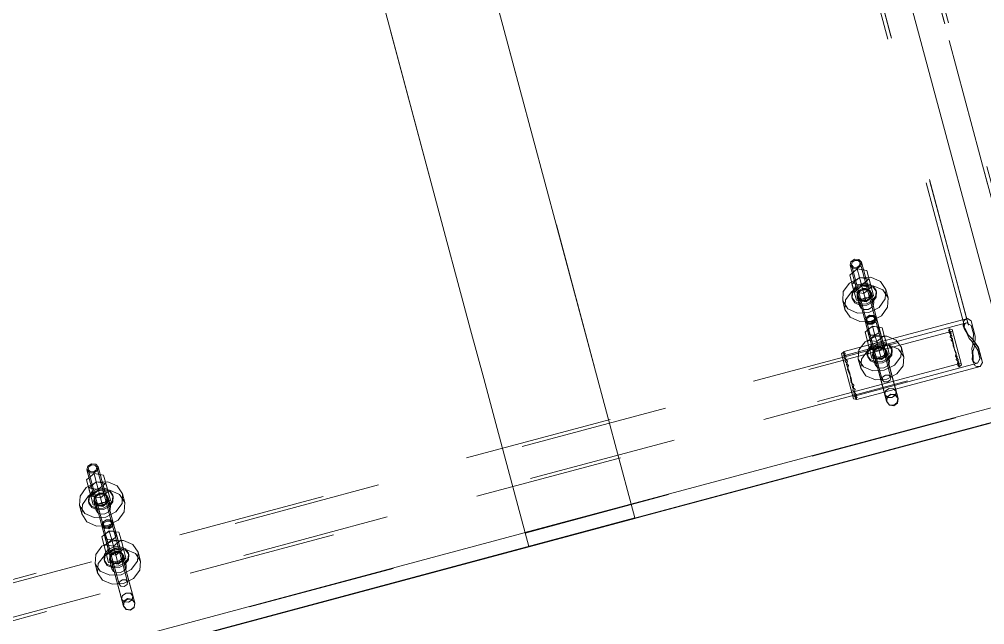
# Model space of a CAD drawing. Header units: millimetres. Extents: x -753 to 90, y 56274 to 56868.
# Drawn here: x -424.74 to -411.74, y 56744.82 to 56752.97 of the extents above; entities that cross this region are included whole.
import ezdxf

# ---------------------------------------------------------------- set-up
doc = ezdxf.new("R2010")
doc.units = ezdxf.units.MM
doc.linetypes.add('XKITLINE00', pattern=[0])
doc.linetypes.add('XKITLINE02', pattern=[4, 2, -2])
doc.layers.add('Cota', color=4, linetype='Continuous', lineweight=0)
doc.layers.add('Peça', color=2, linetype='Continuous', lineweight=0)

# ---------------------------------------------------------------- blocks, each defined once
blk = doc.blocks.new('*A1368')
at = {"layer": 'Peça', "color": 4, "linetype": 'XKITLINE00', "lineweight": 0}
for p, q in [((-419.876, 56753.304), (-419.003, 56750.045)), ((-417.935, 56746.06), (-397.341, 56751.577)), ((-417.885, 56745.874), (-397.292, 56751.391)), ((-419.003, 56750.045), (-418.837, 56749.428)), ((-418.837, 56749.428), (-418.667, 56748.79)), ((-418.667, 56748.79), (-418.491, 56748.134)), ((-418.491, 56748.134), (-418.31, 56747.46)), ((-411.665, 56747.533), (-417.884, 56745.868)), ((-418.31, 56747.46), (-417.885, 56745.874)), ((-417.884, 56745.868), (-417.885, 56745.874))]:
    blk.add_line(p, q, dxfattribs=at)
at = {"layer": 'Peça', "color": 7, "linetype": 'XKITLINE02', "lineweight": 0}
for p, q in [((-419.745, 56752.817), (-419.003, 56750.045)), ((-417.933, 56746.053), (-397.34, 56751.57)), ((-417.885, 56745.874), (-417.884, 56745.868))]:
    blk.add_line(p, q, dxfattribs=at)
blk = doc.blocks.new('*A1498')
at = {"layer": 'Peça', "color": 7, "linetype": 'XKITLINE02', "lineweight": 0}
for p, q in [((-449.63, 56738.783), (-412.229, 56748.803)), ((-412.231, 56748.78), (-412.213, 56748.791)), ((-412.229, 56748.803), (-412.208, 56748.771)), ((-412.213, 56748.791), (-412.229, 56748.803)), ((-412.229, 56748.803), (-412.184, 56748.792)), ((-412.058, 56748.319), (-412.184, 56748.792)), ((-412.179, 56748.771), (-449.657, 56738.729)), ((-412.197, 56748.744), (-412.231, 56748.78)), ((-412.208, 56748.771), (-412.224, 56748.753)), ((-412.224, 56748.753), (-412.187, 56748.707)), ((-412.208, 56748.696), (-412.197, 56748.744)), ((-412.208, 56748.696), (-412.18, 56748.669)), ((-412.187, 56748.707), (-412.196, 56748.649)), ((-412.167, 56748.572), (-412.18, 56748.669)), ((-412.196, 56748.649), (-412.168, 56748.62)), ((-412.168, 56748.62), (-412.153, 56748.518)), ((-412.129, 56748.476), (-412.167, 56748.572)), ((-412.153, 56748.518), (-412.116, 56748.427)), ((-412.139, 56748.437), (-412.129, 56748.476)), ((-412.102, 56748.391), (-412.139, 56748.437)), ((-412.116, 56748.427), (-412.127, 56748.39)), ((-412.063, 56748.34), (-449.542, 56738.299)), ((-449.491, 56738.266), (-412.091, 56748.287)), ((-412.127, 56748.39), (-412.092, 56748.354)), ((-412.111, 56748.333), (-412.102, 56748.391)), ((-412.111, 56748.333), (-412.089, 56748.326)), ((-412.092, 56748.354), (-412.104, 56748.306)), ((-412.104, 56748.306), (-412.083, 56748.305)), ((-412.091, 56748.287), (-412.089, 56748.326)), ((-412.091, 56748.287), (-412.058, 56748.319)), ((-412.083, 56748.305), (-412.091, 56748.287))]:
    blk.add_line(p, q, dxfattribs=at)
blk = doc.blocks.new('*A1501')
at = {"layer": 'Peça', "color": 7, "linetype": 'XKITLINE02', "lineweight": 0}
for p, q in [((-449.63, 56738.783), (-412.229, 56748.803)), ((-412.213, 56748.791), (-412.231, 56748.78)), ((-412.229, 56748.803), (-412.213, 56748.791)), ((-412.208, 56748.771), (-412.229, 56748.803)), ((-412.229, 56748.803), (-412.184, 56748.792)), ((-412.058, 56748.319), (-412.184, 56748.792)), ((-412.179, 56748.771), (-449.657, 56738.729)), ((-412.231, 56748.78), (-412.197, 56748.744)), ((-412.224, 56748.753), (-412.208, 56748.771)), ((-412.187, 56748.707), (-412.224, 56748.753)), ((-412.197, 56748.744), (-412.208, 56748.696)), ((-412.208, 56748.696), (-412.18, 56748.669)), ((-412.196, 56748.649), (-412.187, 56748.707)), ((-412.18, 56748.669), (-412.167, 56748.572)), ((-412.168, 56748.62), (-412.196, 56748.649)), ((-412.153, 56748.518), (-412.168, 56748.62)), ((-412.167, 56748.572), (-412.129, 56748.476)), ((-412.116, 56748.427), (-412.153, 56748.518)), ((-412.129, 56748.476), (-412.139, 56748.437)), ((-412.139, 56748.437), (-412.102, 56748.391)), ((-412.127, 56748.39), (-412.116, 56748.427)), ((-412.063, 56748.34), (-449.542, 56738.299)), ((-449.491, 56738.266), (-412.091, 56748.287)), ((-412.092, 56748.354), (-412.127, 56748.39)), ((-412.102, 56748.391), (-412.111, 56748.333)), ((-412.111, 56748.333), (-412.089, 56748.326)), ((-412.104, 56748.306), (-412.092, 56748.354)), ((-412.083, 56748.305), (-412.104, 56748.306)), ((-412.089, 56748.326), (-412.091, 56748.287)), ((-412.091, 56748.287), (-412.058, 56748.319)), ((-412.091, 56748.287), (-412.083, 56748.305))]:
    blk.add_line(p, q, dxfattribs=at)
blk = doc.blocks.new('*A1532')
at = {"layer": 'Peça', "color": 7, "linetype": 'XKITLINE02', "lineweight": 0}
for p, q in [((-411.978, 56748.942), (-413.638, 56748.498)), ((-412.019, 56748.919), (-411.978, 56748.942)), ((-411.978, 56748.942), (-411.927, 56748.911)), ((-413.663, 56748.436), (-411.988, 56748.885)), ((-412.033, 56748.844), (-412.031, 56748.9)), ((-412.033, 56748.844), (-412.023, 56748.806)), ((-412.001, 56748.794), (-412.033, 56748.844)), ((-412.031, 56748.9), (-412.019, 56748.919)), ((-412.023, 56748.806), (-412.021, 56748.853)), ((-411.996, 56748.763), (-412.023, 56748.806)), ((-412.021, 56748.853), (-412.007, 56748.874)), ((-411.988, 56748.885), (-412.007, 56748.874)), ((-411.964, 56748.716), (-412.001, 56748.794)), ((-411.988, 56748.885), (-411.926, 56748.847)), ((-411.927, 56748.911), (-411.872, 56748.706)), ((-411.926, 56748.847), (-411.896, 56748.737)), ((-411.996, 56748.763), (-411.952, 56748.671)), ((-411.898, 56748.653), (-411.964, 56748.716)), ((-411.952, 56748.671), (-411.921, 56748.642)), ((-411.896, 56748.737), (-411.905, 56748.584)), ((-411.879, 56748.585), (-411.872, 56748.706)), ((-411.836, 56748.514), (-411.921, 56748.642)), ((-411.918, 56748.542), (-411.905, 56748.584)), ((-411.909, 56748.441), (-411.918, 56748.542)), ((-411.879, 56748.585), (-411.906, 56748.497)), ((-411.831, 56748.552), (-411.898, 56748.653)), ((-411.831, 56748.552), (-411.776, 56748.348)), ((-413.638, 56748.498), (-413.671, 56748.465)), ((-413.671, 56748.465), (-413.509, 56747.862)), ((-413.638, 56748.498), (-413.648, 56748.474)), ((-413.648, 56748.474), (-413.621, 56748.474)), ((-413.641, 56748.449), (-413.638, 56748.498)), ((-413.641, 56748.449), (-413.612, 56748.44)), ((-413.621, 56748.474), (-413.636, 56748.413)), ((-413.636, 56748.413), (-413.593, 56748.368)), ((-413.612, 56748.44), (-413.624, 56748.367)), ((-411.909, 56748.441), (-411.912, 56748.391)), ((-411.906, 56748.497), (-411.899, 56748.412)), ((-411.899, 56748.412), (-411.901, 56748.352)), ((-411.842, 56748.339), (-411.808, 56748.403)), ((-411.808, 56748.403), (-411.836, 56748.514)), ((-413.624, 56748.367), (-413.577, 56748.309)), ((-413.593, 56748.368), (-413.607, 56748.321)), ((-413.607, 56748.321), (-413.561, 56748.208)), ((-413.59, 56748.26), (-413.577, 56748.309)), ((-413.517, 56747.891), (-411.842, 56748.339)), ((-411.805, 56748.295), (-413.465, 56747.85)), ((-411.901, 56748.352), (-411.912, 56748.391)), ((-411.912, 56748.391), (-411.886, 56748.351)), ((-411.901, 56748.352), (-411.871, 56748.305)), ((-411.886, 56748.351), (-411.863, 56748.339)), ((-411.871, 56748.305), (-411.851, 56748.295)), ((-411.842, 56748.339), (-411.863, 56748.339)), ((-411.851, 56748.295), (-411.805, 56748.295)), ((-411.805, 56748.295), (-411.776, 56748.348)), ((-413.542, 56748.14), (-413.59, 56748.26)), ((-413.561, 56748.208), (-413.542, 56748.08)), ((-413.526, 56748.019), (-413.542, 56748.14)), ((-413.542, 56748.08), (-413.506, 56748.044)), ((-413.526, 56748.019), (-413.49, 56747.985)), ((-413.506, 56748.044), (-413.518, 56747.971)), ((-413.518, 56747.971), (-413.471, 56747.913)), ((-413.49, 56747.985), (-413.505, 56747.924)), ((-413.462, 56747.879), (-413.505, 56747.924)), ((-413.471, 56747.913), (-413.491, 56747.891)), ((-413.491, 56747.891), (-413.465, 56747.85)), ((-413.509, 56747.862), (-413.465, 56747.85)), ((-413.485, 56747.866), (-413.462, 56747.879)), ((-413.465, 56747.85), (-413.485, 56747.866))]:
    blk.add_line(p, q, dxfattribs=at)
blk = doc.blocks.new('*A1533')
at = {"layer": 'Peça', "color": 7, "linetype": 'XKITLINE02', "lineweight": 0}
for p, q in [((-413.843, 56758.732), (-410.945, 56747.918)), ((-413.784, 56758.717), (-410.894, 56747.931)), ((-414.603, 56758.498), (-411.713, 56747.712)), ((-414.552, 56758.512), (-411.662, 56747.726))]:
    blk.add_line(p, q, dxfattribs=at)
blk = doc.blocks.new('*A1538')
at = {"layer": 'Peça', "color": 7, "linetype": 'XKITLINE02', "lineweight": 0}
for p, q in [((-413.835, 56758.704), (-412.223, 56752.686)), ((-413.784, 56758.717), (-410.894, 56747.931)), ((-414.559, 56758.54), (-411.662, 56747.726)), ((-414.603, 56758.498), (-411.713, 56747.712)), ((-412.223, 56752.686), (-410.945, 56747.918))]:
    blk.add_line(p, q, dxfattribs=at)
blk = doc.blocks.new('*A1539')
at = {"layer": 'Peça', "color": 7, "linetype": 'XKITLINE02', "lineweight": 0}
for p, q in [((-411.978, 56748.942), (-413.638, 56748.498)), ((-411.978, 56748.942), (-412.018, 56748.919)), ((-411.927, 56748.911), (-411.978, 56748.942)), ((-411.988, 56748.885), (-413.663, 56748.436)), ((-412.031, 56748.9), (-412.033, 56748.844)), ((-412.023, 56748.806), (-412.033, 56748.844)), ((-412.033, 56748.844), (-412.001, 56748.794)), ((-412.018, 56748.919), (-412.031, 56748.9)), ((-412.021, 56748.853), (-412.023, 56748.806)), ((-412.023, 56748.806), (-411.996, 56748.763)), ((-412.021, 56748.853), (-412.006, 56748.874)), ((-412.006, 56748.874), (-411.988, 56748.885)), ((-412.001, 56748.794), (-411.964, 56748.716)), ((-411.988, 56748.885), (-411.926, 56748.847)), ((-411.927, 56748.911), (-411.872, 56748.706)), ((-411.926, 56748.847), (-411.896, 56748.737)), ((-411.996, 56748.763), (-411.952, 56748.671)), ((-411.964, 56748.716), (-411.898, 56748.653)), ((-411.952, 56748.671), (-411.921, 56748.642)), ((-411.896, 56748.737), (-411.905, 56748.584)), ((-411.872, 56748.706), (-411.879, 56748.585)), ((-411.836, 56748.514), (-411.921, 56748.642)), ((-411.905, 56748.584), (-411.918, 56748.542)), ((-411.918, 56748.542), (-411.909, 56748.441)), ((-411.905, 56748.497), (-411.879, 56748.585)), ((-411.83, 56748.552), (-411.898, 56748.653)), ((-411.83, 56748.552), (-411.776, 56748.348)), ((-413.638, 56748.498), (-413.671, 56748.465)), ((-413.671, 56748.465), (-413.509, 56747.862)), ((-413.647, 56748.474), (-413.638, 56748.498)), ((-413.647, 56748.474), (-413.621, 56748.474)), ((-413.638, 56748.498), (-413.641, 56748.449)), ((-413.641, 56748.449), (-413.612, 56748.44)), ((-413.621, 56748.474), (-413.636, 56748.413)), ((-413.636, 56748.413), (-413.593, 56748.368)), ((-413.612, 56748.44), (-413.624, 56748.367)), ((-411.909, 56748.441), (-411.912, 56748.391)), ((-411.899, 56748.412), (-411.905, 56748.497)), ((-411.901, 56748.352), (-411.899, 56748.412)), ((-411.842, 56748.339), (-411.807, 56748.403)), ((-411.807, 56748.403), (-411.836, 56748.514)), ((-413.624, 56748.367), (-413.577, 56748.309)), ((-413.593, 56748.368), (-413.607, 56748.321)), ((-413.607, 56748.321), (-413.561, 56748.208)), ((-413.577, 56748.309), (-413.59, 56748.26)), ((-411.842, 56748.339), (-413.517, 56747.891)), ((-411.804, 56748.295), (-413.465, 56747.85)), ((-411.901, 56748.352), (-411.912, 56748.391)), ((-411.912, 56748.391), (-411.886, 56748.351)), ((-411.871, 56748.305), (-411.901, 56748.352)), ((-411.886, 56748.351), (-411.863, 56748.339)), ((-411.851, 56748.295), (-411.871, 56748.305)), ((-411.863, 56748.339), (-411.842, 56748.339)), ((-411.804, 56748.295), (-411.851, 56748.295)), ((-411.776, 56748.348), (-411.804, 56748.295)), ((-413.59, 56748.26), (-413.542, 56748.14)), ((-413.561, 56748.208), (-413.542, 56748.08)), ((-413.542, 56748.14), (-413.525, 56748.019)), ((-413.542, 56748.08), (-413.506, 56748.044)), ((-413.525, 56748.019), (-413.49, 56747.985)), ((-413.506, 56748.044), (-413.518, 56747.971)), ((-413.518, 56747.971), (-413.471, 56747.913)), ((-413.49, 56747.985), (-413.505, 56747.924)), ((-413.505, 56747.924), (-413.462, 56747.879)), ((-413.471, 56747.913), (-413.491, 56747.891)), ((-413.465, 56747.85), (-413.491, 56747.891)), ((-413.509, 56747.862), (-413.465, 56747.85)), ((-413.462, 56747.879), (-413.484, 56747.866)), ((-413.484, 56747.866), (-413.465, 56747.85))]:
    blk.add_line(p, q, dxfattribs=at)
blk = doc.blocks.new('*A1646')
at = {"layer": 'Peça', "color": 4, "linetype": 'XKITLINE00', "lineweight": 0}
for p, q in [((-423.62, 56746.198), (-423.631, 56746.15)), ((-423.571, 56746.23), (-423.62, 56746.198)), ((-423.613, 56746.155), (-423.604, 56746.191)), ((-423.604, 56746.191), (-423.567, 56746.215)), ((-423.512, 56746.227), (-423.571, 56746.23)), ((-423.567, 56746.215), (-423.522, 56746.213)), ((-423.522, 56746.213), (-423.497, 56746.186)), ((-423.478, 56746.191), (-423.512, 56746.227)), ((-423.489, 56746.143), (-423.478, 56746.191)), ((-423.478, 56746.191), (-423.428, 56746.002)), ((-423.631, 56746.15), (-423.58, 56745.961)), ((-423.631, 56746.15), (-423.597, 56746.114)), ((-423.587, 56746.128), (-423.613, 56746.155)), ((-423.597, 56746.114), (-423.539, 56746.111)), ((-423.543, 56746.125), (-423.587, 56746.128)), ((-423.505, 56746.15), (-423.543, 56746.125)), ((-423.539, 56746.111), (-423.489, 56746.143)), ((-423.497, 56746.186), (-423.505, 56746.15))]:
    blk.add_line(p, q, dxfattribs=at)
at = {"layer": 'Peça', "color": 7, "linetype": 'XKITLINE02', "lineweight": 0}
for p, q in [((-423.613, 56746.155), (-423.401, 56745.365)), ((-423.531, 56746.081), (-423.58, 56746.049)), ((-423.472, 56746.078), (-423.531, 56746.081)), ((-423.497, 56746.186), (-423.285, 56745.396)), ((-423.439, 56746.042), (-423.472, 56746.078)), ((-423.58, 56746.049), (-423.591, 56746.001)), ((-423.591, 56746.001), (-423.343, 56745.075)), ((-423.591, 56746.001), (-423.558, 56745.966)), ((-423.58, 56745.961), (-423.507, 56745.687)), ((-423.558, 56745.966), (-423.499, 56745.963)), ((-423.499, 56745.963), (-423.45, 56745.994)), ((-423.45, 56745.994), (-423.439, 56746.042)), ((-423.439, 56746.042), (-423.19, 56745.116)), ((-423.428, 56746.002), (-423.354, 56745.728)), ((-423.355, 56745.425), (-423.392, 56745.401)), ((-423.31, 56745.423), (-423.355, 56745.425)), ((-423.285, 56745.396), (-423.31, 56745.423)), ((-423.392, 56745.401), (-423.401, 56745.365)), ((-423.401, 56745.365), (-423.375, 56745.337)), ((-423.375, 56745.337), (-423.331, 56745.335)), ((-423.331, 56745.335), (-423.293, 56745.359)), ((-423.293, 56745.359), (-423.285, 56745.396)), ((-423.287, 56745.172), (-423.335, 56745.135)), ((-423.227, 56745.164), (-423.287, 56745.172)), ((-423.19, 56745.116), (-423.227, 56745.164)), ((-423.343, 56745.075), (-423.348, 56745.094)), ((-423.335, 56745.135), (-423.343, 56745.075)), ((-423.306, 56745.028), (-423.343, 56745.075)), ((-423.306, 56745.028), (-423.246, 56745.02)), ((-423.246, 56745.02), (-423.198, 56745.057)), ((-423.198, 56745.057), (-423.19, 56745.116)), ((-423.19, 56745.116), (-423.195, 56745.135))]:
    blk.add_line(p, q, dxfattribs=at)
blk = doc.blocks.new('*A1647')
at = {"layer": 'Peça', "color": 7, "linetype": 'XKITLINE02', "lineweight": 0}
for p, q in [((-423.822, 56746.954), (-423.773, 56746.986)), ((-423.769, 56746.971), (-423.806, 56746.947)), ((-423.773, 56746.986), (-423.714, 56746.983)), ((-423.725, 56746.969), (-423.769, 56746.971)), ((-423.714, 56746.983), (-423.68, 56746.945)), ((-423.833, 56746.904), (-423.822, 56746.954)), ((-423.833, 56746.904), (-423.341, 56745.069)), ((-423.799, 56746.866), (-423.833, 56746.904)), ((-423.806, 56746.947), (-423.815, 56746.909)), ((-423.617, 56746.171), (-423.815, 56746.909)), ((-423.815, 56746.909), (-423.789, 56746.88)), ((-423.74, 56746.863), (-423.799, 56746.866)), ((-423.789, 56746.88), (-423.744, 56746.878)), ((-423.744, 56746.878), (-423.707, 56746.902)), ((-423.691, 56746.895), (-423.74, 56746.863)), ((-423.699, 56746.94), (-423.725, 56746.969)), ((-423.707, 56746.902), (-423.699, 56746.94)), ((-423.501, 56746.202), (-423.699, 56746.94)), ((-423.68, 56746.945), (-423.691, 56746.895)), ((-423.68, 56746.945), (-423.189, 56745.11)), ((-423.617, 56746.171), (-423.609, 56746.209)), ((-423.609, 56746.209), (-423.571, 56746.233)), ((-423.571, 56746.233), (-423.527, 56746.23)), ((-423.527, 56746.23), (-423.501, 56746.202)), ((-423.501, 56746.202), (-423.509, 56746.164)), ((-423.591, 56746.142), (-423.617, 56746.171)), ((-423.546, 56746.139), (-423.591, 56746.142)), ((-423.509, 56746.164), (-423.546, 56746.139)), ((-423.367, 56745.164), (-423.356, 56745.214)), ((-423.333, 56745.126), (-423.367, 56745.164)), ((-423.356, 56745.214), (-423.307, 56745.246)), ((-423.285, 56745.165), (-423.333, 56745.128)), ((-423.307, 56745.246), (-423.248, 56745.243)), ((-423.225, 56745.157), (-423.285, 56745.165)), ((-423.225, 56745.155), (-423.274, 56745.123)), ((-423.248, 56745.243), (-423.214, 56745.205)), ((-423.214, 56745.205), (-423.225, 56745.155)), ((-423.189, 56745.11), (-423.225, 56745.157)), ((-423.333, 56745.128), (-423.341, 56745.069)), ((-423.341, 56745.069), (-423.305, 56745.022)), ((-423.274, 56745.123), (-423.333, 56745.126)), ((-423.305, 56745.022), (-423.245, 56745.014)), ((-423.245, 56745.014), (-423.197, 56745.051)), ((-423.197, 56745.051), (-423.189, 56745.11))]:
    blk.add_line(p, q, dxfattribs=at)
blk = doc.blocks.new('*A1650')
at = {"layer": 'Peça', "color": 7, "linetype": 'XKITLINE02', "lineweight": 0}
for p, q in [((-413.216, 56748.698), (-413.326, 56748.642)), ((-413.094, 56748.704), (-413.216, 56748.698)), ((-413.321, 56748.507), (-413.184, 56748.576)), ((-413.222, 56748.524), (-413.176, 56748.547)), ((-413.184, 56748.576), (-413.031, 56748.585)), ((-413.176, 56748.547), (-413.125, 56748.55)), ((-413.125, 56748.55), (-413.083, 56748.532)), ((-413.083, 56748.532), (-413.06, 56748.498)), ((-413.031, 56748.585), (-412.903, 56748.531)), ((-412.903, 56748.531), (-412.834, 56748.428)), ((-413.405, 56748.396), (-413.321, 56748.507)), ((-413.253, 56748.446), (-413.25, 56748.487)), ((-413.22, 56748.325), (-413.253, 56748.446)), ((-413.23, 56748.412), (-413.253, 56748.446)), ((-413.25, 56748.487), (-413.222, 56748.524)), ((-413.187, 56748.394), (-413.23, 56748.412)), ((-413.189, 56748.403), (-413.217, 56748.366)), ((-413.144, 56748.426), (-413.189, 56748.403)), ((-413.093, 56748.429), (-413.144, 56748.426)), ((-413.09, 56748.42), (-413.136, 56748.397)), ((-413.05, 56748.411), (-413.093, 56748.429)), ((-413.062, 56748.457), (-413.09, 56748.42)), ((-413.06, 56748.498), (-413.062, 56748.457)), ((-413.06, 56748.498), (-413.027, 56748.377)), ((-413.027, 56748.377), (-413.05, 56748.411)), ((-413.413, 56748.273), (-413.405, 56748.396)), ((-413.217, 56748.366), (-413.22, 56748.325)), ((-413.22, 56748.325), (-413.197, 56748.291)), ((-413.197, 56748.291), (-413.154, 56748.273)), ((-413.136, 56748.397), (-413.187, 56748.394)), ((-413.154, 56748.273), (-413.103, 56748.276)), ((-413.103, 56748.276), (-413.058, 56748.299)), ((-413.058, 56748.299), (-413.03, 56748.336)), ((-413.03, 56748.336), (-413.027, 56748.377))]:
    blk.add_line(p, q, dxfattribs=at)
at = {"layer": 'Peça', "color": 4, "linetype": 'XKITLINE00', "lineweight": 0}
for p, q in [((-413.064, 56748.706), (-413.094, 56748.704)), ((-412.935, 56748.652), (-413.064, 56748.706)), ((-413.353, 56748.629), (-413.437, 56748.518)), ((-413.326, 56748.642), (-413.353, 56748.629)), ((-412.866, 56748.55), (-412.935, 56748.652)), ((-412.875, 56748.427), (-412.866, 56748.55)), ((-412.834, 56748.428), (-412.866, 56748.55)), ((-413.437, 56748.518), (-413.446, 56748.395)), ((-412.959, 56748.316), (-412.875, 56748.427)), ((-412.834, 56748.428), (-412.842, 56748.305)), ((-413.413, 56748.273), (-413.446, 56748.395)), ((-413.446, 56748.395), (-413.377, 56748.292)), ((-413.344, 56748.171), (-413.413, 56748.273)), ((-413.377, 56748.292), (-413.249, 56748.238)), ((-413.096, 56748.247), (-412.959, 56748.316)), ((-412.842, 56748.305), (-412.926, 56748.195)), ((-413.216, 56748.117), (-413.344, 56748.171)), ((-413.249, 56748.238), (-413.096, 56748.247)), ((-412.926, 56748.195), (-413.063, 56748.126)), ((-413.063, 56748.126), (-413.216, 56748.117))]:
    blk.add_line(p, q, dxfattribs=at)
blk = doc.blocks.new('*A1651')
at = {"layer": 'Peça', "color": 7, "linetype": 'XKITLINE02', "lineweight": 0}
for p, q in [((-413.562, 56749.525), (-413.461, 56749.61)), ((-413.43, 56749.496), (-413.461, 56749.61)), ((-413.461, 56749.61), (-413.33, 56749.587)), ((-413.271, 56749.365), (-413.33, 56749.587)), ((-413.562, 56749.525), (-413.503, 56749.303)), ((-413.43, 56749.496), (-413.532, 56749.411)), ((-413.3, 56749.473), (-413.43, 56749.496)), ((-413.301, 56749.478), (-413.403, 56749.393)), ((-413.403, 56749.393), (-413.533, 56749.416)), ((-413.372, 56749.28), (-413.403, 56749.393)), ((-413.372, 56749.28), (-413.271, 56749.365)), ((-413.503, 56749.303), (-413.372, 56749.28))]:
    blk.add_line(p, q, dxfattribs=at)
blk = doc.blocks.new('*A1652')
at = {"layer": 'Peça', "color": 7, "linetype": 'XKITLINE02', "lineweight": 0}
for p, q in [((-413.532, 56749.411), (-413.43, 56749.496)), ((-413.4, 56749.383), (-413.43, 56749.496)), ((-413.43, 56749.496), (-413.3, 56749.473)), ((-413.241, 56749.251), (-413.3, 56749.473)), ((-413.532, 56749.411), (-413.472, 56749.189)), ((-413.4, 56749.383), (-413.501, 56749.297)), ((-413.27, 56749.36), (-413.4, 56749.383)), ((-413.271, 56749.365), (-413.372, 56749.28)), ((-413.372, 56749.28), (-413.503, 56749.303)), ((-413.472, 56749.189), (-413.342, 56749.166)), ((-413.342, 56749.166), (-413.372, 56749.28)), ((-413.342, 56749.166), (-413.241, 56749.251))]:
    blk.add_line(p, q, dxfattribs=at)
blk = doc.blocks.new('*A1653')
at = {"layer": 'Peça', "color": 7, "linetype": 'XKITLINE02', "lineweight": 0}
for p, q in [((-413.531, 56749.303), (-413.484, 56749.367)), ((-413.479, 56749.349), (-413.526, 56749.285)), ((-413.484, 56749.367), (-413.407, 56749.407)), ((-413.402, 56749.389), (-413.479, 56749.349)), ((-413.431, 56749.324), (-413.456, 56749.289)), ((-413.39, 56749.345), (-413.431, 56749.324)), ((-413.426, 56749.305), (-413.385, 56749.327)), ((-413.407, 56749.407), (-413.32, 56749.411)), ((-413.315, 56749.393), (-413.402, 56749.389)), ((-413.344, 56749.347), (-413.39, 56749.345)), ((-413.385, 56749.327), (-413.339, 56749.329)), ((-413.305, 56749.33), (-413.344, 56749.347)), ((-413.339, 56749.329), (-413.3, 56749.312)), ((-413.32, 56749.411), (-413.247, 56749.379)), ((-413.242, 56749.361), (-413.315, 56749.393)), ((-413.284, 56749.298), (-413.305, 56749.33)), ((-413.3, 56749.312), (-413.279, 56749.279)), ((-413.247, 56749.379), (-413.207, 56749.318)), ((-413.202, 56749.3), (-413.242, 56749.361)), ((-413.207, 56749.318), (-413.211, 56749.246)), ((-413.202, 56749.3), (-413.207, 56749.318)), ((-413.535, 56749.23), (-413.531, 56749.303)), ((-413.53, 56749.212), (-413.535, 56749.23)), ((-413.495, 56749.17), (-413.535, 56749.23)), ((-413.526, 56749.285), (-413.53, 56749.212)), ((-413.53, 56749.212), (-413.491, 56749.152)), ((-413.456, 56749.289), (-413.458, 56749.251)), ((-413.453, 56749.233), (-413.458, 56749.251)), ((-413.458, 56749.251), (-413.437, 56749.219)), ((-413.453, 56749.233), (-413.451, 56749.271)), ((-413.432, 56749.201), (-413.453, 56749.233)), ((-413.451, 56749.271), (-413.426, 56749.305)), ((-413.437, 56749.219), (-413.398, 56749.202)), ((-413.393, 56749.184), (-413.432, 56749.201)), ((-413.398, 56749.202), (-413.352, 56749.204)), ((-413.347, 56749.186), (-413.393, 56749.184)), ((-413.352, 56749.204), (-413.311, 56749.225)), ((-413.306, 56749.207), (-413.347, 56749.186)), ((-413.258, 56749.181), (-413.335, 56749.141)), ((-413.311, 56749.225), (-413.286, 56749.259)), ((-413.281, 56749.241), (-413.306, 56749.207)), ((-413.286, 56749.259), (-413.284, 56749.298)), ((-413.279, 56749.279), (-413.284, 56749.298)), ((-413.279, 56749.279), (-413.281, 56749.241)), ((-413.211, 56749.246), (-413.258, 56749.181)), ((-413.253, 56749.163), (-413.206, 56749.228)), ((-413.206, 56749.228), (-413.202, 56749.3)), ((-413.422, 56749.137), (-413.495, 56749.17)), ((-413.491, 56749.152), (-413.417, 56749.119)), ((-413.335, 56749.141), (-413.422, 56749.137)), ((-413.417, 56749.119), (-413.331, 56749.123)), ((-413.331, 56749.123), (-413.253, 56749.163))]:
    blk.add_line(p, q, dxfattribs=at)
blk = doc.blocks.new('*A1654')
at = {"layer": 'Peça', "color": 7, "linetype": 'XKITLINE02', "lineweight": 0}
for p, q in [((-413.565, 56749.42), (-413.429, 56749.491)), ((-413.429, 56749.491), (-413.276, 56749.498)), ((-413.276, 56749.498), (-413.147, 56749.441)), ((-413.147, 56749.441), (-413.076, 56749.334)), ((-413.649, 56749.306), (-413.565, 56749.42)), ((-413.399, 56749.377), (-413.535, 56749.307)), ((-413.433, 56749.311), (-413.46, 56749.273)), ((-413.387, 56749.334), (-413.433, 56749.311)), ((-413.245, 56749.384), (-413.399, 56749.377)), ((-413.336, 56749.337), (-413.387, 56749.334)), ((-413.293, 56749.318), (-413.336, 56749.337)), ((-413.27, 56749.282), (-413.293, 56749.318)), ((-413.116, 56749.327), (-413.245, 56749.384)), ((-413.046, 56749.22), (-413.116, 56749.327)), ((-413.076, 56749.334), (-413.084, 56749.206)), ((-413.046, 56749.22), (-413.076, 56749.334)), ((-413.656, 56749.179), (-413.649, 56749.306)), ((-413.618, 56749.193), (-413.626, 56749.065)), ((-413.535, 56749.307), (-413.618, 56749.193)), ((-413.46, 56749.273), (-413.463, 56749.23)), ((-413.432, 56749.117), (-413.463, 56749.23)), ((-413.463, 56749.23), (-413.439, 56749.195)), ((-413.439, 56749.195), (-413.396, 56749.176)), ((-413.43, 56749.159), (-413.402, 56749.197)), ((-413.402, 56749.197), (-413.357, 56749.221)), ((-413.357, 56749.221), (-413.306, 56749.223)), ((-413.345, 56749.178), (-413.3, 56749.201)), ((-413.306, 56749.223), (-413.263, 56749.204)), ((-413.3, 56749.201), (-413.272, 56749.24)), ((-413.272, 56749.24), (-413.27, 56749.282)), ((-413.239, 56749.168), (-413.27, 56749.282)), ((-413.263, 56749.204), (-413.239, 56749.168)), ((-413.084, 56749.206), (-413.167, 56749.092)), ((-413.053, 56749.093), (-413.046, 56749.22)), ((-413.626, 56749.065), (-413.656, 56749.179)), ((-413.586, 56749.072), (-413.656, 56749.179)), ((-413.626, 56749.065), (-413.555, 56748.958)), ((-413.457, 56749.014), (-413.586, 56749.072)), ((-413.432, 56749.117), (-413.43, 56749.159)), ((-413.409, 56749.081), (-413.432, 56749.117)), ((-413.366, 56749.062), (-413.409, 56749.081)), ((-413.396, 56749.176), (-413.345, 56749.178)), ((-413.315, 56749.064), (-413.366, 56749.062)), ((-413.269, 56749.088), (-413.315, 56749.064)), ((-413.167, 56749.092), (-413.303, 56749.022)), ((-413.242, 56749.126), (-413.269, 56749.088)), ((-413.239, 56749.168), (-413.242, 56749.126)), ((-413.136, 56748.978), (-413.053, 56749.093)), ((-413.555, 56748.958), (-413.426, 56748.901)), ((-413.303, 56749.022), (-413.457, 56749.014)), ((-413.273, 56748.908), (-413.136, 56748.978)), ((-413.426, 56748.901), (-413.273, 56748.908))]:
    blk.add_line(p, q, dxfattribs=at)
blk = doc.blocks.new('*A1655')
at = {"layer": 'Peça', "color": 7, "linetype": 'XKITLINE02', "lineweight": 0}
for p, q in [((-423.593, 56745.744), (-423.545, 56745.807)), ((-423.55, 56745.826), (-423.577, 56745.791)), ((-423.473, 56745.866), (-423.55, 56745.826)), ((-423.545, 56745.807), (-423.468, 56745.846)), ((-423.48, 56745.794), (-423.457, 56745.806)), ((-423.386, 56745.87), (-423.473, 56745.866)), ((-423.468, 56745.846), (-423.381, 56745.851)), ((-423.457, 56745.806), (-423.411, 56745.808)), ((-423.411, 56745.808), (-423.373, 56745.792)), ((-423.386, 56745.87), (-423.345, 56745.853)), ((-423.381, 56745.851), (-423.308, 56745.82)), ((-423.308, 56745.82), (-423.269, 56745.763)), ((-423.598, 56745.675), (-423.593, 56745.744)), ((-423.526, 56745.715), (-423.523, 56745.752)), ((-423.52, 56745.695), (-423.526, 56745.715)), ((-423.505, 56745.684), (-423.526, 56745.715)), ((-423.523, 56745.752), (-423.498, 56745.785)), ((-423.518, 56745.732), (-423.52, 56745.695)), ((-423.52, 56745.695), (-423.5, 56745.665)), ((-423.493, 56745.765), (-423.518, 56745.732)), ((-423.467, 56745.668), (-423.505, 56745.684)), ((-423.498, 56745.785), (-423.48, 56745.794)), ((-423.493, 56745.765), (-423.475, 56745.774)), ((-423.475, 56745.774), (-423.452, 56745.786)), ((-423.421, 56745.67), (-423.467, 56745.668)), ((-423.406, 56745.789), (-423.452, 56745.786)), ((-423.38, 56745.691), (-423.421, 56745.67)), ((-423.415, 56745.651), (-423.374, 56745.672)), ((-423.367, 56745.772), (-423.406, 56745.789)), ((-423.354, 56745.724), (-423.38, 56745.691)), ((-423.374, 56745.672), (-423.349, 56745.705)), ((-423.373, 56745.792), (-423.352, 56745.761)), ((-423.347, 56745.742), (-423.367, 56745.772)), ((-423.352, 56745.761), (-423.354, 56745.724)), ((-423.347, 56745.742), (-423.352, 56745.761)), ((-423.349, 56745.705), (-423.347, 56745.742)), ((-423.5, 56745.665), (-423.461, 56745.648)), ((-423.461, 56745.648), (-423.415, 56745.651))]:
    blk.add_line(p, q, dxfattribs=at)
at = {"layer": 'Peça', "color": 4, "linetype": 'XKITLINE00', "lineweight": 0}
for p, q in [((-423.345, 56745.853), (-423.314, 56745.84)), ((-423.275, 56745.782), (-423.314, 56745.84)), ((-423.598, 56745.764), (-423.603, 56745.694)), ((-423.598, 56745.675), (-423.603, 56745.694)), ((-423.603, 56745.694), (-423.564, 56745.636)), ((-423.577, 56745.791), (-423.598, 56745.764)), ((-423.559, 56745.617), (-423.598, 56745.675)), ((-423.327, 56745.649), (-423.279, 56745.712)), ((-423.274, 56745.693), (-423.322, 56745.63)), ((-423.279, 56745.712), (-423.275, 56745.782)), ((-423.269, 56745.763), (-423.275, 56745.782)), ((-423.269, 56745.763), (-423.274, 56745.693)), ((-423.564, 56745.636), (-423.491, 56745.605)), ((-423.486, 56745.586), (-423.559, 56745.617)), ((-423.491, 56745.605), (-423.405, 56745.61)), ((-423.399, 56745.591), (-423.486, 56745.586)), ((-423.405, 56745.61), (-423.327, 56745.649)), ((-423.322, 56745.63), (-423.399, 56745.591))]:
    blk.add_line(p, q, dxfattribs=at)
blk = doc.blocks.new('*A1656')
at = {"layer": 'Peça', "color": 7, "linetype": 'XKITLINE02', "lineweight": 0}
for p, q in [((-423.494, 56745.944), (-423.603, 56745.889)), ((-423.372, 56745.951), (-423.494, 56745.944)), ((-423.598, 56745.753), (-423.461, 56745.822)), ((-423.461, 56745.822), (-423.308, 56745.831)), ((-423.308, 56745.831), (-423.18, 56745.777)), ((-423.682, 56745.642), (-423.598, 56745.753)), ((-423.53, 56745.693), (-423.527, 56745.734)), ((-423.53, 56745.693), (-423.498, 56745.571)), ((-423.507, 56745.659), (-423.53, 56745.693)), ((-423.527, 56745.734), (-423.499, 56745.771)), ((-423.499, 56745.771), (-423.454, 56745.794)), ((-423.421, 56745.672), (-423.467, 56745.649)), ((-423.454, 56745.794), (-423.403, 56745.796)), ((-423.37, 56745.675), (-423.421, 56745.672)), ((-423.403, 56745.796), (-423.36, 56745.778)), ((-423.327, 56745.657), (-423.37, 56745.675)), ((-423.34, 56745.703), (-423.368, 56745.666)), ((-423.36, 56745.778), (-423.337, 56745.744)), ((-423.337, 56745.744), (-423.34, 56745.703)), ((-423.337, 56745.744), (-423.304, 56745.623)), ((-423.18, 56745.777), (-423.111, 56745.675)), ((-423.691, 56745.519), (-423.682, 56745.642)), ((-423.464, 56745.641), (-423.507, 56745.659)), ((-423.495, 56745.612), (-423.498, 56745.571)), ((-423.498, 56745.571), (-423.475, 56745.537)), ((-423.467, 56745.649), (-423.495, 56745.612)), ((-423.413, 56745.643), (-423.464, 56745.641)), ((-423.368, 56745.666), (-423.413, 56745.643)), ((-423.381, 56745.522), (-423.335, 56745.545)), ((-423.335, 56745.545), (-423.307, 56745.582)), ((-423.304, 56745.623), (-423.327, 56745.657)), ((-423.307, 56745.582), (-423.304, 56745.623)), ((-423.475, 56745.537), (-423.432, 56745.519)), ((-423.432, 56745.519), (-423.381, 56745.522))]:
    blk.add_line(p, q, dxfattribs=at)
at = {"layer": 'Peça', "color": 4, "linetype": 'XKITLINE00', "lineweight": 0}
for p, q in [((-423.341, 56745.952), (-423.372, 56745.951)), ((-423.213, 56745.898), (-423.341, 56745.952)), ((-423.631, 56745.875), (-423.715, 56745.764)), ((-423.603, 56745.889), (-423.631, 56745.875)), ((-423.144, 56745.796), (-423.213, 56745.898)), ((-423.715, 56745.764), (-423.723, 56745.641)), ((-423.236, 56745.562), (-423.152, 56745.673)), ((-423.152, 56745.673), (-423.144, 56745.796)), ((-423.111, 56745.675), (-423.144, 56745.796)), ((-423.111, 56745.675), (-423.12, 56745.552)), ((-423.691, 56745.519), (-423.723, 56745.641)), ((-423.723, 56745.641), (-423.654, 56745.539)), ((-423.373, 56745.493), (-423.236, 56745.562)), ((-423.12, 56745.552), (-423.204, 56745.441)), ((-423.622, 56745.417), (-423.691, 56745.519)), ((-423.654, 56745.539), (-423.526, 56745.485)), ((-423.494, 56745.363), (-423.622, 56745.417)), ((-423.526, 56745.485), (-423.373, 56745.493)), ((-423.204, 56745.441), (-423.341, 56745.372)), ((-423.341, 56745.372), (-423.494, 56745.363))]:
    blk.add_line(p, q, dxfattribs=at)
blk = doc.blocks.new('*A1657')
at = {"layer": 'Peça', "color": 7, "linetype": 'XKITLINE02', "lineweight": 0}
for p, q in [((-423.84, 56746.771), (-423.738, 56746.856)), ((-423.708, 56746.742), (-423.738, 56746.856)), ((-423.738, 56746.856), (-423.608, 56746.833)), ((-423.84, 56746.771), (-423.78, 56746.549)), ((-423.708, 56746.742), (-423.809, 56746.657)), ((-423.577, 56746.719), (-423.708, 56746.742)), ((-423.579, 56746.725), (-423.68, 56746.639)), ((-423.548, 56746.611), (-423.608, 56746.833)), ((-423.68, 56746.639), (-423.811, 56746.662)), ((-423.65, 56746.526), (-423.68, 56746.639)), ((-423.65, 56746.526), (-423.548, 56746.611)), ((-423.78, 56746.549), (-423.65, 56746.526))]:
    blk.add_line(p, q, dxfattribs=at)
blk = doc.blocks.new('*A1658')
at = {"layer": 'Peça', "color": 7, "linetype": 'XKITLINE02', "lineweight": 0}
for p, q in [((-423.809, 56746.657), (-423.708, 56746.742)), ((-423.677, 56746.629), (-423.708, 56746.742)), ((-423.708, 56746.742), (-423.577, 56746.719)), ((-423.518, 56746.497), (-423.577, 56746.719)), ((-423.809, 56746.657), (-423.75, 56746.435)), ((-423.677, 56746.629), (-423.779, 56746.544)), ((-423.547, 56746.606), (-423.677, 56746.629)), ((-423.548, 56746.611), (-423.65, 56746.526)), ((-423.65, 56746.526), (-423.78, 56746.549)), ((-423.619, 56746.412), (-423.65, 56746.526)), ((-423.619, 56746.412), (-423.518, 56746.497)), ((-423.75, 56746.435), (-423.619, 56746.412))]:
    blk.add_line(p, q, dxfattribs=at)
blk = doc.blocks.new('*A1659')
at = {"layer": 'Peça', "color": 7, "linetype": 'XKITLINE02', "lineweight": 0}
for p, q in [((-423.808, 56746.549), (-423.761, 56746.614)), ((-423.756, 56746.595), (-423.804, 56746.531)), ((-423.761, 56746.614), (-423.684, 56746.653)), ((-423.679, 56746.635), (-423.756, 56746.595)), ((-423.667, 56746.591), (-423.708, 56746.57)), ((-423.684, 56746.653), (-423.597, 56746.658)), ((-423.592, 56746.639), (-423.679, 56746.635)), ((-423.621, 56746.593), (-423.667, 56746.591)), ((-423.583, 56746.576), (-423.621, 56746.593)), ((-423.597, 56746.658), (-423.524, 56746.625)), ((-423.519, 56746.607), (-423.592, 56746.639)), ((-423.524, 56746.625), (-423.484, 56746.565)), ((-423.479, 56746.546), (-423.519, 56746.607)), ((-423.813, 56746.477), (-423.808, 56746.549)), ((-423.808, 56746.458), (-423.813, 56746.477)), ((-423.773, 56746.416), (-423.813, 56746.477)), ((-423.804, 56746.531), (-423.808, 56746.458)), ((-423.808, 56746.458), (-423.768, 56746.398)), ((-423.733, 56746.536), (-423.735, 56746.497)), ((-423.73, 56746.479), (-423.735, 56746.497)), ((-423.735, 56746.497), (-423.714, 56746.465)), ((-423.708, 56746.57), (-423.733, 56746.536)), ((-423.73, 56746.479), (-423.728, 56746.517)), ((-423.709, 56746.447), (-423.73, 56746.479)), ((-423.728, 56746.517), (-423.703, 56746.552)), ((-423.714, 56746.465), (-423.676, 56746.448)), ((-423.703, 56746.552), (-423.662, 56746.573)), ((-423.662, 56746.573), (-423.616, 56746.575)), ((-423.656, 56746.449), (-423.63, 56746.45)), ((-423.63, 56746.45), (-423.589, 56746.471)), ((-423.584, 56746.453), (-423.625, 56746.432)), ((-423.616, 56746.575), (-423.578, 56746.558)), ((-423.589, 56746.471), (-423.564, 56746.506)), ((-423.559, 56746.487), (-423.584, 56746.453)), ((-423.561, 56746.544), (-423.583, 56746.576)), ((-423.578, 56746.558), (-423.557, 56746.526)), ((-423.564, 56746.506), (-423.561, 56746.544)), ((-423.557, 56746.526), (-423.561, 56746.544)), ((-423.557, 56746.526), (-423.559, 56746.487)), ((-423.488, 56746.492), (-423.535, 56746.427)), ((-423.519, 56746.425), (-423.484, 56746.474)), ((-423.484, 56746.565), (-423.488, 56746.492)), ((-423.479, 56746.546), (-423.484, 56746.565)), ((-423.484, 56746.474), (-423.479, 56746.546)), ((-423.7, 56746.383), (-423.773, 56746.416)), ((-423.768, 56746.398), (-423.695, 56746.365)), ((-423.671, 56746.43), (-423.709, 56746.447)), ((-423.613, 56746.388), (-423.7, 56746.383)), ((-423.695, 56746.365), (-423.608, 56746.37)), ((-423.676, 56746.448), (-423.656, 56746.449)), ((-423.671, 56746.43), (-423.651, 56746.431)), ((-423.651, 56746.431), (-423.625, 56746.432)), ((-423.535, 56746.427), (-423.613, 56746.388)), ((-423.608, 56746.37), (-423.531, 56746.409)), ((-423.531, 56746.409), (-423.519, 56746.425))]:
    blk.add_line(p, q, dxfattribs=at)
blk = doc.blocks.new('*A1660')
at = {"layer": 'Peça', "color": 7, "linetype": 'XKITLINE02', "lineweight": 0}
for p, q in [((-423.843, 56746.667), (-423.706, 56746.737)), ((-423.706, 56746.737), (-423.553, 56746.744)), ((-423.553, 56746.744), (-423.424, 56746.687)), ((-423.926, 56746.552), (-423.843, 56746.667)), ((-423.676, 56746.623), (-423.812, 56746.553)), ((-423.664, 56746.581), (-423.71, 56746.557)), ((-423.523, 56746.631), (-423.676, 56746.623)), ((-423.613, 56746.583), (-423.664, 56746.581)), ((-423.57, 56746.564), (-423.613, 56746.583)), ((-423.394, 56746.573), (-423.523, 56746.631)), ((-423.424, 56746.687), (-423.354, 56746.58)), ((-423.354, 56746.58), (-423.361, 56746.452)), ((-423.323, 56746.466), (-423.354, 56746.58)), ((-423.933, 56746.425), (-423.926, 56746.552)), ((-423.812, 56746.553), (-423.895, 56746.439)), ((-423.738, 56746.519), (-423.74, 56746.476)), ((-423.71, 56746.363), (-423.74, 56746.476)), ((-423.74, 56746.476), (-423.717, 56746.441)), ((-423.71, 56746.557), (-423.738, 56746.519)), ((-423.68, 56746.444), (-423.634, 56746.467)), ((-423.634, 56746.467), (-423.583, 56746.469)), ((-423.583, 56746.469), (-423.54, 56746.45)), ((-423.577, 56746.448), (-423.549, 56746.486)), ((-423.547, 56746.528), (-423.57, 56746.564)), ((-423.549, 56746.486), (-423.547, 56746.528)), ((-423.517, 56746.415), (-423.547, 56746.528)), ((-423.54, 56746.45), (-423.517, 56746.415)), ((-423.361, 56746.452), (-423.444, 56746.338)), ((-423.323, 56746.466), (-423.394, 56746.573)), ((-423.331, 56746.339), (-423.323, 56746.466)), ((-423.903, 56746.311), (-423.933, 56746.425)), ((-423.863, 56746.318), (-423.933, 56746.425)), ((-423.895, 56746.439), (-423.903, 56746.311)), ((-423.717, 56746.441), (-423.674, 56746.422)), ((-423.71, 56746.363), (-423.707, 56746.405)), ((-423.686, 56746.327), (-423.71, 56746.363)), ((-423.707, 56746.405), (-423.68, 56746.444)), ((-423.643, 56746.308), (-423.686, 56746.327)), ((-423.674, 56746.422), (-423.623, 56746.424)), ((-423.623, 56746.424), (-423.577, 56746.448)), ((-423.547, 56746.334), (-423.592, 56746.311)), ((-423.444, 56746.338), (-423.581, 56746.268)), ((-423.519, 56746.372), (-423.547, 56746.334)), ((-423.517, 56746.415), (-423.519, 56746.372)), ((-423.414, 56746.225), (-423.331, 56746.339)), ((-423.903, 56746.311), (-423.833, 56746.204)), ((-423.734, 56746.261), (-423.863, 56746.318)), ((-423.833, 56746.204), (-423.704, 56746.147)), ((-423.581, 56746.268), (-423.734, 56746.261)), ((-423.592, 56746.311), (-423.643, 56746.308)), ((-423.55, 56746.154), (-423.414, 56746.225)), ((-423.704, 56746.147), (-423.55, 56746.154))]:
    blk.add_line(p, q, dxfattribs=at)
blk = doc.blocks.new('*A1662')
at = {"layer": 'Peça', "color": 4, "linetype": 'XKITLINE00', "lineweight": 0}
for p, q in [((-413.342, 56748.952), (-413.354, 56748.904)), ((-413.293, 56748.984), (-413.342, 56748.952)), ((-413.335, 56748.909), (-413.327, 56748.945)), ((-413.327, 56748.945), (-413.289, 56748.969)), ((-413.234, 56748.981), (-413.293, 56748.984)), ((-413.289, 56748.969), (-413.245, 56748.967)), ((-413.245, 56748.967), (-413.219, 56748.94)), ((-413.201, 56748.945), (-413.234, 56748.981)), ((-413.219, 56748.94), (-413.228, 56748.903)), ((-413.212, 56748.897), (-413.201, 56748.945)), ((-413.201, 56748.945), (-413.15, 56748.755)), ((-413.354, 56748.904), (-413.303, 56748.714)), ((-413.354, 56748.904), (-413.32, 56748.868)), ((-413.31, 56748.881), (-413.335, 56748.909)), ((-413.32, 56748.868), (-413.261, 56748.865)), ((-413.265, 56748.879), (-413.31, 56748.881)), ((-413.228, 56748.903), (-413.265, 56748.879)), ((-413.261, 56748.865), (-413.212, 56748.897))]:
    blk.add_line(p, q, dxfattribs=at)
at = {"layer": 'Peça', "color": 7, "linetype": 'XKITLINE02', "lineweight": 0}
for p, q in [((-413.219, 56748.94), (-413.008, 56748.149)), ((-413.335, 56748.909), (-413.123, 56748.118)), ((-413.303, 56748.803), (-413.314, 56748.755)), ((-413.253, 56748.835), (-413.303, 56748.803)), ((-413.195, 56748.832), (-413.253, 56748.835)), ((-413.161, 56748.796), (-413.195, 56748.832)), ((-413.172, 56748.748), (-413.161, 56748.796)), ((-413.161, 56748.796), (-412.913, 56747.87)), ((-413.314, 56748.755), (-413.066, 56747.829)), ((-413.314, 56748.755), (-413.28, 56748.719)), ((-413.303, 56748.714), (-413.221, 56748.409)), ((-413.28, 56748.719), (-413.222, 56748.716)), ((-413.222, 56748.716), (-413.172, 56748.748)), ((-413.15, 56748.755), (-413.068, 56748.45)), ((-413.115, 56748.155), (-413.123, 56748.118)), ((-413.078, 56748.179), (-413.115, 56748.155)), ((-413.033, 56748.177), (-413.078, 56748.179)), ((-413.008, 56748.149), (-413.033, 56748.177)), ((-413.016, 56748.113), (-413.008, 56748.149)), ((-413.123, 56748.118), (-413.098, 56748.091)), ((-413.098, 56748.091), (-413.053, 56748.089)), ((-413.053, 56748.089), (-413.016, 56748.113)), ((-413.058, 56747.889), (-413.066, 56747.829)), ((-413.01, 56747.925), (-413.058, 56747.889)), ((-412.95, 56747.918), (-413.01, 56747.925)), ((-412.913, 56747.87), (-412.95, 56747.918)), ((-412.913, 56747.87), (-412.918, 56747.889)), ((-413.066, 56747.829), (-413.071, 56747.848)), ((-413.029, 56747.781), (-413.066, 56747.829)), ((-413.029, 56747.781), (-412.969, 56747.774)), ((-412.969, 56747.774), (-412.921, 56747.81)), ((-412.921, 56747.81), (-412.913, 56747.87))]:
    blk.add_line(p, q, dxfattribs=at)
blk = doc.blocks.new('*A1663')
at = {"layer": 'Peça', "color": 7, "linetype": 'XKITLINE02', "lineweight": 0}
for p, q in [((-413.556, 56749.658), (-413.545, 56749.707)), ((-413.545, 56749.707), (-413.496, 56749.74)), ((-413.529, 56749.7), (-413.537, 56749.663)), ((-413.492, 56749.725), (-413.529, 56749.7)), ((-413.496, 56749.74), (-413.437, 56749.736)), ((-413.447, 56749.722), (-413.492, 56749.725)), ((-413.421, 56749.694), (-413.447, 56749.722)), ((-413.437, 56749.736), (-413.403, 56749.699)), ((-413.556, 56749.658), (-413.064, 56747.823)), ((-413.521, 56749.62), (-413.556, 56749.658)), ((-413.339, 56748.925), (-413.537, 56749.663)), ((-413.537, 56749.663), (-413.511, 56749.634)), ((-413.463, 56749.617), (-413.521, 56749.62)), ((-413.511, 56749.634), (-413.467, 56749.631)), ((-413.467, 56749.631), (-413.429, 56749.656)), ((-413.414, 56749.649), (-413.463, 56749.617)), ((-413.429, 56749.656), (-413.421, 56749.694)), ((-413.224, 56748.956), (-413.421, 56749.694)), ((-413.403, 56749.699), (-413.414, 56749.649)), ((-413.403, 56749.699), (-412.911, 56747.864)), ((-413.339, 56748.925), (-413.331, 56748.962)), ((-413.314, 56748.896), (-413.339, 56748.925)), ((-413.331, 56748.962), (-413.294, 56748.987)), ((-413.294, 56748.987), (-413.249, 56748.984)), ((-413.249, 56748.984), (-413.224, 56748.956)), ((-413.224, 56748.956), (-413.232, 56748.918)), ((-413.269, 56748.893), (-413.314, 56748.896)), ((-413.232, 56748.918), (-413.269, 56748.893)), ((-413.089, 56747.918), (-413.079, 56747.968)), ((-413.055, 56747.88), (-413.089, 56747.918)), ((-413.079, 56747.968), (-413.03, 56748)), ((-413.056, 56747.882), (-413.064, 56747.823)), ((-413.008, 56747.919), (-413.056, 56747.882)), ((-412.997, 56747.877), (-413.055, 56747.88)), ((-413.03, 56748), (-412.971, 56747.996)), ((-412.948, 56747.911), (-413.008, 56747.919)), ((-412.947, 56747.909), (-412.997, 56747.877)), ((-412.971, 56747.996), (-412.937, 56747.959)), ((-412.911, 56747.864), (-412.948, 56747.911)), ((-412.937, 56747.959), (-412.947, 56747.909)), ((-413.064, 56747.823), (-413.027, 56747.775)), ((-413.027, 56747.775), (-412.967, 56747.768)), ((-412.967, 56747.768), (-412.919, 56747.804)), ((-412.919, 56747.804), (-412.911, 56747.864))]:
    blk.add_line(p, q, dxfattribs=at)
blk = doc.blocks.new('*A1664')
at = {"layer": 'Peça', "color": 7, "linetype": 'XKITLINE02', "lineweight": 0}
for p, q in [((-423.532, 56746.085), (-423.599, 56746.03)), ((-423.499, 56745.964), (-423.532, 56746.085)), ((-423.532, 56746.085), (-423.446, 56746.071)), ((-423.601, 56745.88), (-423.499, 56745.964)), ((-423.499, 56745.964), (-423.369, 56745.943))]:
    blk.add_line(p, q, dxfattribs=at)
at = {"layer": 'Peça', "color": 4, "linetype": 'XKITLINE00', "lineweight": 0}
for p, q in [((-423.446, 56746.071), (-423.402, 56746.064)), ((-423.402, 56746.064), (-423.374, 56745.96)), ((-423.599, 56746.03), (-423.634, 56746.002)), ((-423.634, 56746.002), (-423.573, 56745.776)), ((-423.476, 56745.877), (-423.374, 56745.96)), ((-423.374, 56745.96), (-423.341, 56745.839)), ((-423.606, 56745.898), (-423.476, 56745.877)), ((-423.443, 56745.756), (-423.476, 56745.877)), ((-423.341, 56745.839), (-423.443, 56745.756)), ((-423.443, 56745.756), (-423.573, 56745.776))]:
    blk.add_line(p, q, dxfattribs=at)
blk = doc.blocks.new('*A1665')
at = {"layer": 'Peça', "color": 7, "linetype": 'XKITLINE02', "lineweight": 0}
for p, q in [((-423.499, 56745.964), (-423.601, 56745.88)), ((-423.467, 56745.842), (-423.499, 56745.964)), ((-423.369, 56745.943), (-423.499, 56745.964)), ((-423.369, 56745.943), (-423.341, 56745.839)), ((-423.601, 56745.88), (-423.573, 56745.776)), ((-423.569, 56745.759), (-423.467, 56745.842)), ((-423.467, 56745.842), (-423.337, 56745.821))]:
    blk.add_line(p, q, dxfattribs=at)
at = {"layer": 'Peça', "color": 4, "linetype": 'XKITLINE00', "lineweight": 0}
for p, q in [((-423.443, 56745.756), (-423.341, 56745.839)), ((-423.341, 56745.839), (-423.309, 56745.717)), ((-423.443, 56745.756), (-423.573, 56745.776)), ((-423.573, 56745.776), (-423.541, 56745.655)), ((-423.411, 56745.634), (-423.443, 56745.756)), ((-423.309, 56745.717), (-423.411, 56745.634)), ((-423.411, 56745.634), (-423.541, 56745.655))]:
    blk.add_line(p, q, dxfattribs=at)
blk = doc.blocks.new('*A1666')
at = {"layer": 'Peça', "color": 7, "linetype": 'XKITLINE02', "lineweight": 0}
for p, q in [((-413.254, 56748.839), (-413.322, 56748.784)), ((-413.222, 56748.717), (-413.254, 56748.839)), ((-413.254, 56748.839), (-413.169, 56748.825)), ((-413.324, 56748.634), (-413.222, 56748.717)), ((-413.222, 56748.717), (-413.092, 56748.696))]:
    blk.add_line(p, q, dxfattribs=at)
at = {"layer": 'Peça', "color": 4, "linetype": 'XKITLINE00', "lineweight": 0}
for p, q in [((-413.169, 56748.825), (-413.125, 56748.818)), ((-413.125, 56748.818), (-413.097, 56748.714)), ((-413.322, 56748.784), (-413.356, 56748.756)), ((-413.356, 56748.756), (-413.296, 56748.53)), ((-413.199, 56748.631), (-413.097, 56748.714)), ((-413.097, 56748.714), (-413.064, 56748.592)), ((-413.328, 56748.652), (-413.199, 56748.631)), ((-413.166, 56748.509), (-413.296, 56748.53)), ((-413.166, 56748.509), (-413.199, 56748.631)), ((-413.064, 56748.592), (-413.166, 56748.509))]:
    blk.add_line(p, q, dxfattribs=at)
blk = doc.blocks.new('*A1667')
at = {"layer": 'Peça', "color": 7, "linetype": 'XKITLINE02', "lineweight": 0}
for p, q in [((-413.222, 56748.717), (-413.324, 56748.634)), ((-413.189, 56748.596), (-413.222, 56748.717)), ((-413.092, 56748.696), (-413.222, 56748.717)), ((-413.092, 56748.696), (-413.064, 56748.592)), ((-413.296, 56748.53), (-413.324, 56748.634)), ((-413.324, 56748.634), (-413.296, 56748.53)), ((-413.291, 56748.513), (-413.189, 56748.596)), ((-413.189, 56748.596), (-413.059, 56748.575))]:
    blk.add_line(p, q, dxfattribs=at)
at = {"layer": 'Peça', "color": 4, "linetype": 'XKITLINE00', "lineweight": 0}
for p, q in [((-413.166, 56748.509), (-413.296, 56748.53)), ((-413.296, 56748.53), (-413.263, 56748.409)), ((-413.166, 56748.509), (-413.064, 56748.592)), ((-413.064, 56748.592), (-413.032, 56748.471)), ((-413.134, 56748.388), (-413.263, 56748.409)), ((-413.134, 56748.388), (-413.166, 56748.509)), ((-413.032, 56748.471), (-413.134, 56748.388))]:
    blk.add_line(p, q, dxfattribs=at)
blk = doc.blocks.new('*A1668')
at = {"layer": 'Peça', "color": 4, "linetype": 'XKITLINE00', "lineweight": 0}
for p, q in [((-413.3, 56748.545), (-413.321, 56748.517)), ((-413.068, 56748.607), (-413.036, 56748.594)), ((-412.997, 56748.536), (-413.036, 56748.594)), ((-413.002, 56748.466), (-412.997, 56748.536)), ((-412.992, 56748.516), (-412.997, 56748.536)), ((-413.321, 56748.517), (-413.326, 56748.448)), ((-413.32, 56748.428), (-413.326, 56748.448)), ((-413.326, 56748.448), (-413.286, 56748.39)), ((-413.281, 56748.37), (-413.32, 56748.428)), ((-413.127, 56748.364), (-413.05, 56748.403)), ((-413.05, 56748.403), (-413.002, 56748.466)), ((-412.997, 56748.447), (-413.044, 56748.384)), ((-412.992, 56748.516), (-412.997, 56748.447)), ((-413.286, 56748.39), (-413.214, 56748.359)), ((-413.209, 56748.34), (-413.281, 56748.37)), ((-413.214, 56748.359), (-413.127, 56748.364)), ((-413.122, 56748.345), (-413.209, 56748.34)), ((-413.044, 56748.384), (-413.122, 56748.345))]:
    blk.add_line(p, q, dxfattribs=at)
at = {"layer": 'Peça', "color": 7, "linetype": 'XKITLINE02', "lineweight": 0}
for p, q in [((-413.315, 56748.498), (-413.268, 56748.561)), ((-413.273, 56748.58), (-413.3, 56748.545)), ((-413.196, 56748.619), (-413.273, 56748.58)), ((-413.268, 56748.561), (-413.19, 56748.6)), ((-413.246, 56748.505), (-413.221, 56748.539)), ((-413.221, 56748.539), (-413.203, 56748.548)), ((-413.203, 56748.548), (-413.179, 56748.559)), ((-413.198, 56748.528), (-413.174, 56748.54)), ((-413.109, 56748.624), (-413.196, 56748.619)), ((-413.19, 56748.6), (-413.104, 56748.605)), ((-413.179, 56748.559), (-413.134, 56748.562)), ((-413.128, 56748.542), (-413.174, 56748.54)), ((-413.134, 56748.562), (-413.095, 56748.546)), ((-413.09, 56748.526), (-413.128, 56748.542)), ((-413.109, 56748.624), (-413.068, 56748.607)), ((-413.104, 56748.605), (-413.031, 56748.574)), ((-413.095, 56748.546), (-413.074, 56748.515)), ((-413.031, 56748.574), (-412.992, 56748.516)), ((-413.32, 56748.428), (-413.315, 56748.498)), ((-413.248, 56748.468), (-413.246, 56748.505)), ((-413.243, 56748.449), (-413.248, 56748.468)), ((-413.228, 56748.438), (-413.248, 56748.468)), ((-413.24, 56748.486), (-413.243, 56748.449)), ((-413.243, 56748.449), (-413.222, 56748.418)), ((-413.215, 56748.519), (-413.24, 56748.486)), ((-413.189, 56748.422), (-413.228, 56748.438)), ((-413.222, 56748.418), (-413.184, 56748.402)), ((-413.215, 56748.519), (-413.198, 56748.528)), ((-413.143, 56748.424), (-413.189, 56748.422)), ((-413.184, 56748.402), (-413.138, 56748.405)), ((-413.102, 56748.445), (-413.143, 56748.424)), ((-413.138, 56748.405), (-413.097, 56748.425)), ((-413.077, 56748.478), (-413.102, 56748.445)), ((-413.097, 56748.425), (-413.072, 56748.459)), ((-413.069, 56748.496), (-413.09, 56748.526)), ((-413.074, 56748.515), (-413.077, 56748.478)), ((-413.069, 56748.496), (-413.074, 56748.515)), ((-413.072, 56748.459), (-413.069, 56748.496))]:
    blk.add_line(p, q, dxfattribs=at)
blk = doc.blocks.new('*A1669')
at = {"layer": 'Peça', "color": 4, "linetype": 'XKITLINE00', "lineweight": 0}
for p, q in [((-419.591, 56757.958), (-416.505, 56746.443)), ((-437.099, 56740.926), (-416.505, 56746.443)), ((-416.505, 56746.443), (-416.456, 56746.257)), ((-437.05, 56740.74), (-416.456, 56746.257)), ((-437.048, 56740.734), (-416.454, 56746.251)), ((-416.454, 56746.251), (-416.456, 56746.257))]:
    blk.add_line(p, q, dxfattribs=at)
at = {"layer": 'Peça', "color": 7, "linetype": 'XKITLINE02', "lineweight": 0}
for p, q in [((-419.583, 56757.93), (-416.505, 56746.443)), ((-437.097, 56740.919), (-416.504, 56746.436)), ((-416.456, 56746.257), (-416.454, 56746.251))]:
    blk.add_line(p, q, dxfattribs=at)
blk = doc.blocks.new('*A2189')
at = {"layer": 'Cota', "color": 7, "linetype": 'XKITLINE00', "lineweight": 0}
blk.add_line((-407.03, 56731.874), (-426.412, 56804.208), dxfattribs=at)
blk = doc.blocks.new('*A2190')
at = {"layer": 'Cota', "color": 7, "linetype": 'XKITLINE00', "lineweight": 0}
blk.add_line((-407.03, 56731.874), (-426.412, 56804.208), dxfattribs=at)

msp = doc.modelspace()

# ---------------------------------------------------------------- block references
at = {"lineweight": 0}
for name in ['*A2190', '*A2189', '*A1368', '*A1533', '*A1538', '*A1669', '*A1663', '*A1651', '*A1654', '*A1652', '*A1653', '*A1532', '*A1539', '*A1662', '*A1498', '*A1501', '*A1666', '*A1650', '*A1667', '*A1668', '*A1647', '*A1657', '*A1660', '*A1658', '*A1659', '*A1646', '*A1664', '*A1656', '*A1665', '*A1655']:
    msp.add_blockref(name, (0, 0), dxfattribs=at)

doc.saveas('drawing.dxf')
